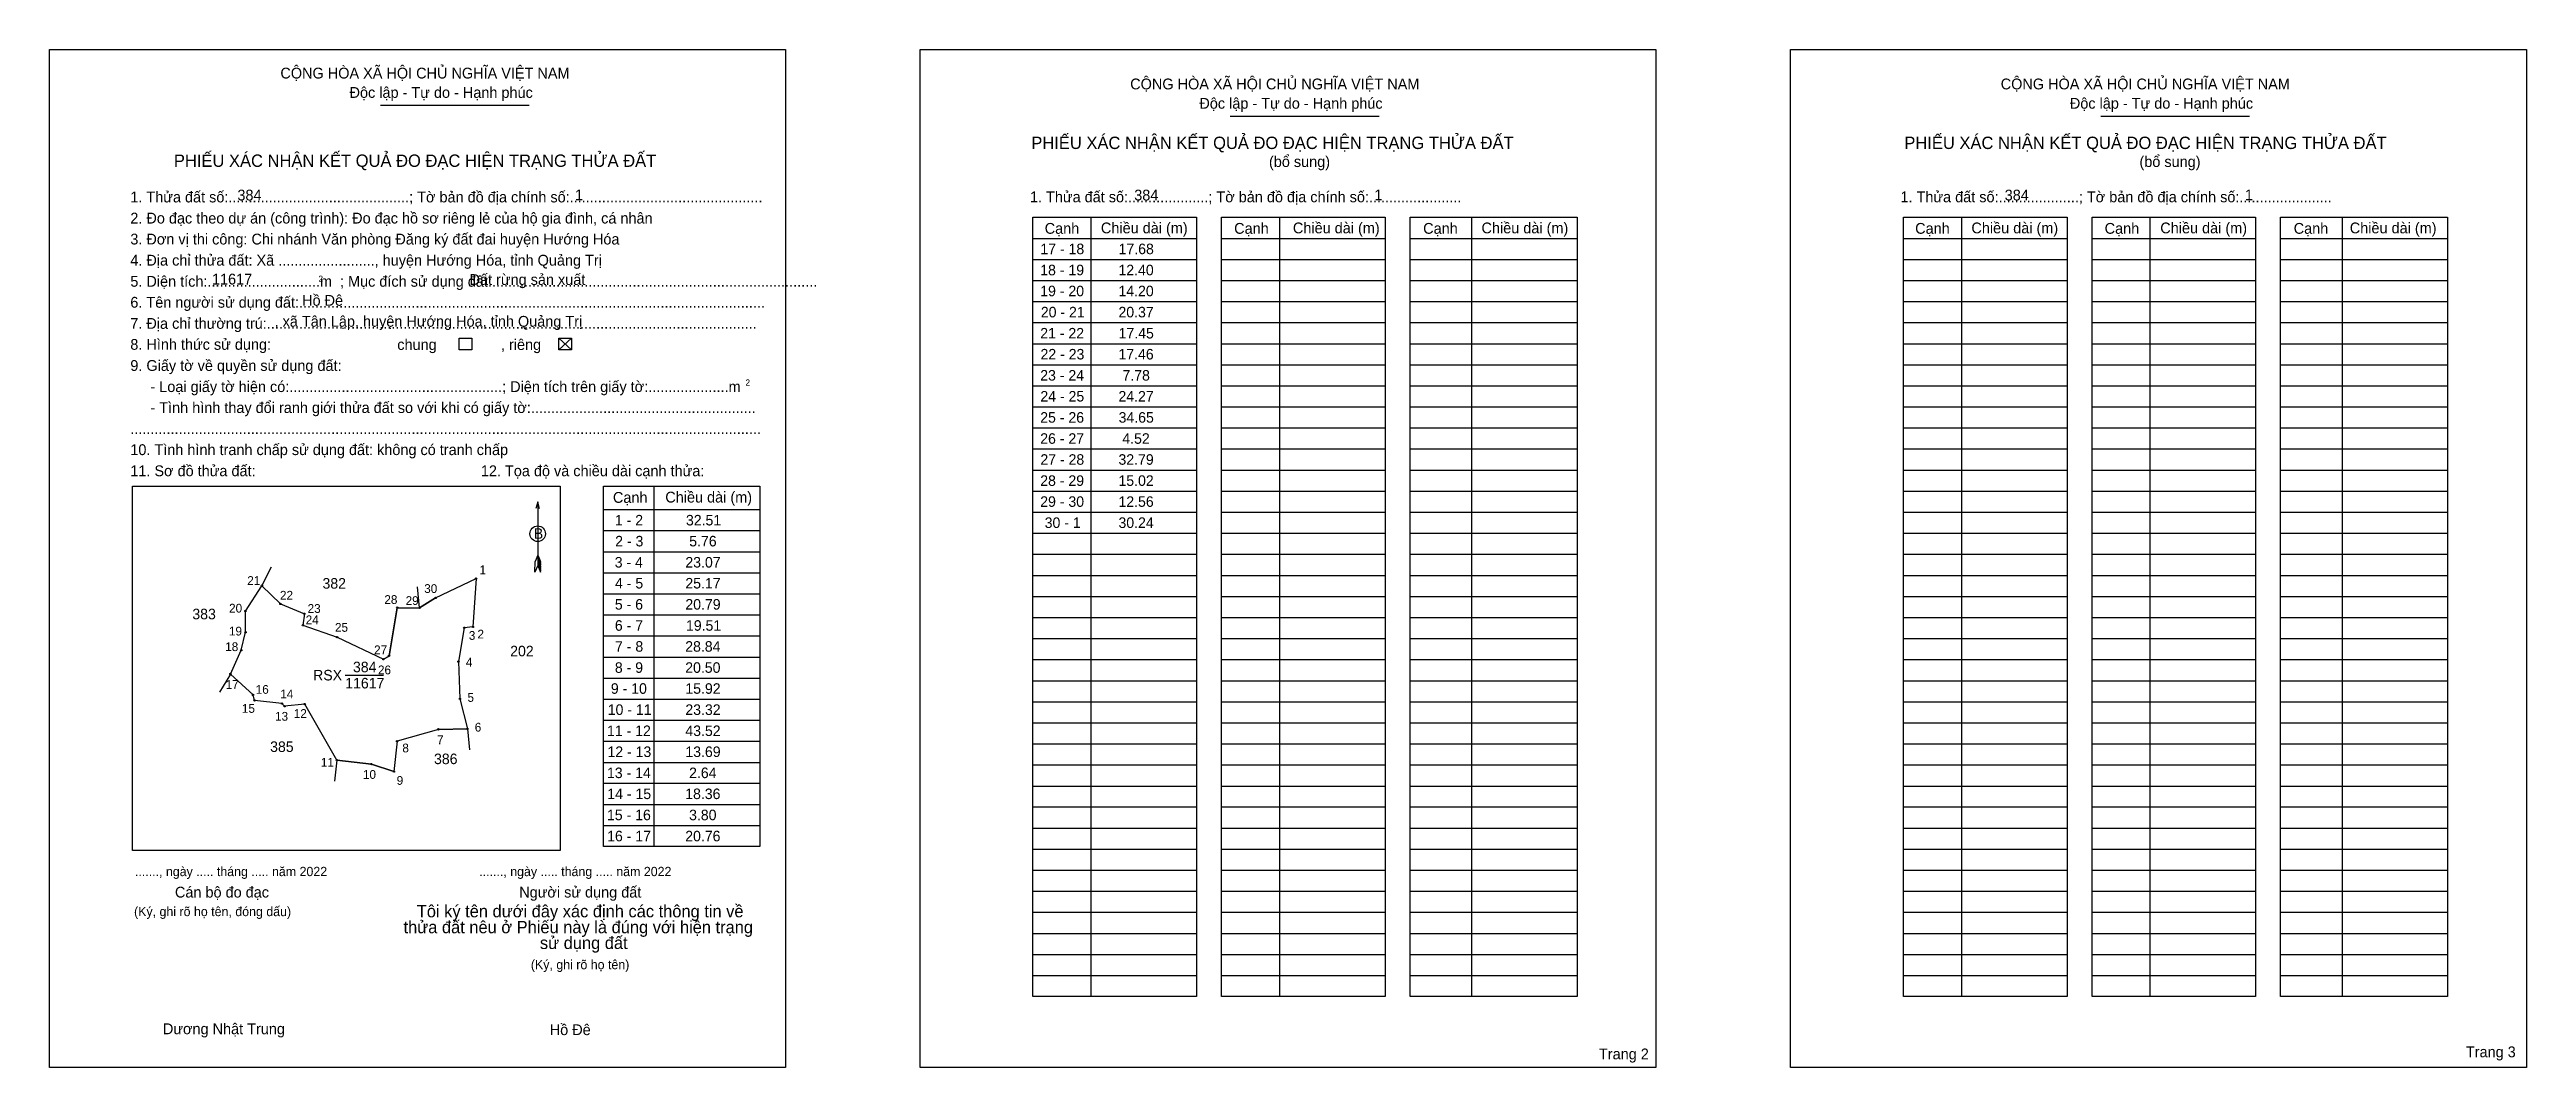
# Model space of a CAD drawing. Extents: x 544560 to 546225, y 1837928 to 1838613.
import ezdxf

# ---------------------------------------------------------------- set-up
doc = ezdxf.new("R2010")
doc.units = 0
for name, color, linetype in [('Level 1', 7, 'Continuous'), ('Level 10', 7, 'Continuous'), ('Level 11', 7, 'Continuous'), ('Level 13', 7, 'Continuous'), ('Level 2', 7, 'Continuous'), ('Level 25', 7, 'Continuous'), ('Level 27', 7, 'Continuous'), ('Level 36', 7, 'Continuous'), ('Level 48', 7, 'Continuous'), ('Level 50', 7, 'Continuous'), ('Level 52', 7, 'Continuous'), ('Level 55', 7, 'Continuous'), ('Level 6', 7, 'Continuous'), ('Level 9', 7, 'Continuous')]:
    doc.layers.add(name, color=color, linetype=linetype)

msp = doc.modelspace()

# ---------------------------------------------------------------- linework, layer by layer
at = {"layer": 'Level 1'}
for p, q in [((544560, 1838612.7), (544560, 1838612.7)), ((545145.3, 1838612.7), (545145.3, 1838612.7)), ((544782.5, 1838575.2), (544882.5, 1838575.2)), ((545353.9, 1838567.9), (545453.9, 1838567.9)), ((545939.2, 1838567.9), (546039.2, 1838567.9)), ((545260.2, 1838499.9), (545260.2, 1837975.9)), ((545387, 1838499.9), (545387, 1837975.9)), ((545516.1, 1838499.9), (545516.1, 1837975.9)), ((545845.5, 1838499.9), (545845.5, 1837975.9)), ((545972.2, 1838499.9), (545972.2, 1837975.9)), ((546101.4, 1838499.9), (546101.4, 1837975.9)), ((545221.2, 1838485.7), (545331.2, 1838485.7)), ((545221.2, 1838471.6), (545331.2, 1838471.6)), ((545348, 1838485.7), (545458, 1838485.7)), ((545348, 1838471.6), (545458, 1838471.6)), ((545474.8, 1838485.7), (545587.1, 1838485.7)), ((545474.8, 1838471.6), (545587.1, 1838471.6)), ((545806.5, 1838485.7), (545916.5, 1838485.7)), ((545806.5, 1838471.6), (545916.5, 1838471.6)), ((545933.3, 1838485.7), (546043.3, 1838485.7)), ((545933.3, 1838471.6), (546043.3, 1838471.6)), ((546060.1, 1838485.7), (546172.4, 1838485.7)), ((546060.1, 1838471.6), (546172.4, 1838471.6)), ((545221.2, 1838457.4), (545331.2, 1838457.4)), ((545348, 1838457.4), (545458, 1838457.4)), ((545474.8, 1838457.4), (545587.1, 1838457.4)), ((545806.5, 1838457.4), (545916.5, 1838457.4)), ((545933.3, 1838457.4), (546043.3, 1838457.4)), ((546060.1, 1838457.4), (546172.4, 1838457.4)), ((545221.2, 1838443.2), (545331.2, 1838443.2)), ((545348, 1838443.2), (545458, 1838443.2)), ((545474.8, 1838443.2), (545587.1, 1838443.2)), ((545806.5, 1838443.2), (545916.5, 1838443.2)), ((545933.3, 1838443.2), (546043.3, 1838443.2)), ((546060.1, 1838443.2), (546172.4, 1838443.2)), ((545221.2, 1838429.1), (545331.2, 1838429.1)), ((545348, 1838429.1), (545458, 1838429.1)), ((545474.8, 1838429.1), (545587.1, 1838429.1)), ((545806.5, 1838429.1), (545916.5, 1838429.1)), ((545933.3, 1838429.1), (546043.3, 1838429.1)), ((546060.1, 1838429.1), (546172.4, 1838429.1)), ((544902.4, 1838418.6), (544910.9, 1838410.7)), ((544902.4, 1838410.7), (544910.9, 1838418.6)), ((545221.2, 1838414.9), (545331.2, 1838414.9)), ((545348, 1838414.9), (545458, 1838414.9)), ((545474.8, 1838414.9), (545587.1, 1838414.9)), ((545806.5, 1838414.9), (545916.5, 1838414.9)), ((545933.3, 1838414.9), (546043.3, 1838414.9)), ((546060.1, 1838414.9), (546172.4, 1838414.9)), ((545221.2, 1838400.7), (545331.2, 1838400.7)), ((545221.2, 1838386.6), (545331.2, 1838386.6)), ((545348, 1838400.7), (545458, 1838400.7)), ((545348, 1838386.6), (545458, 1838386.6)), ((545474.8, 1838400.7), (545587.1, 1838400.7)), ((545474.8, 1838386.6), (545587.1, 1838386.6)), ((545806.5, 1838400.7), (545916.5, 1838400.7)), ((545806.5, 1838386.6), (545916.5, 1838386.6)), ((545933.3, 1838400.7), (546043.3, 1838400.7)), ((545933.3, 1838386.6), (546043.3, 1838386.6)), ((546060.1, 1838400.7), (546172.4, 1838400.7)), ((546060.1, 1838386.6), (546172.4, 1838386.6)), ((545221.2, 1838372.4), (545331.2, 1838372.4)), ((545348, 1838372.4), (545458, 1838372.4)), ((545474.8, 1838372.4), (545587.1, 1838372.4)), ((545806.5, 1838372.4), (545916.5, 1838372.4)), ((545933.3, 1838372.4), (546043.3, 1838372.4)), ((546060.1, 1838372.4), (546172.4, 1838372.4)), ((545221.2, 1838358.3), (545331.2, 1838358.3)), ((545348, 1838358.3), (545458, 1838358.3)), ((545474.8, 1838358.3), (545587.1, 1838358.3)), ((545806.5, 1838358.3), (545916.5, 1838358.3)), ((545933.3, 1838358.3), (546043.3, 1838358.3)), ((546060.1, 1838358.3), (546172.4, 1838358.3)), ((545221.2, 1838344.1), (545331.2, 1838344.1)), ((545348, 1838344.1), (545458, 1838344.1)), ((545474.8, 1838344.1), (545587.1, 1838344.1)), ((545806.5, 1838344.1), (545916.5, 1838344.1)), ((545933.3, 1838344.1), (546043.3, 1838344.1)), ((546060.1, 1838344.1), (546172.4, 1838344.1)), ((545221.2, 1838329.9), (545331.2, 1838329.9)), ((545348, 1838329.9), (545458, 1838329.9)), ((545474.8, 1838329.9), (545587.1, 1838329.9)), ((545806.5, 1838329.9), (545916.5, 1838329.9)), ((545933.3, 1838329.9), (546043.3, 1838329.9)), ((546060.1, 1838329.9), (546172.4, 1838329.9)), ((544615.7, 1838319.1), (544615.7, 1838319.1)), ((544888.2, 1838308.5), (544888.2, 1838265.7)), ((544932.5, 1838303.4), (545037.5, 1838303.4)), ((544966.4, 1838319.2), (544966.4, 1838076.8)), ((545221.2, 1838315.8), (545331.2, 1838315.8)), ((545348, 1838315.8), (545458, 1838315.8)), ((545474.8, 1838315.8), (545587.1, 1838315.8)), ((545806.5, 1838315.8), (545916.5, 1838315.8)), ((545933.3, 1838315.8), (546043.3, 1838315.8)), ((546060.1, 1838315.8), (546172.4, 1838315.8)), ((544932.5, 1838289.2), (545037.5, 1838289.2)), ((545221.2, 1838301.6), (545331.2, 1838301.6)), ((545221.2, 1838287.5), (545331.2, 1838287.5)), ((545348, 1838301.6), (545458, 1838301.6)), ((545348, 1838287.5), (545458, 1838287.5)), ((545474.8, 1838301.6), (545587.1, 1838301.6)), ((545474.8, 1838287.5), (545587.1, 1838287.5)), ((545806.5, 1838301.6), (545916.5, 1838301.6)), ((545806.5, 1838287.5), (545916.5, 1838287.5)), ((545933.3, 1838301.6), (546043.3, 1838301.6)), ((545933.3, 1838287.5), (546043.3, 1838287.5)), ((546060.1, 1838301.6), (546172.4, 1838301.6)), ((546060.1, 1838287.5), (546172.4, 1838287.5)), ((544888.2, 1838272.8), (544886.4, 1838268.4)), ((544888.2, 1838272.8), (544890, 1838268.4)), ((544888.2, 1838272.1), (544890, 1838267.8)), ((544888.2, 1838271.5), (544890, 1838267.1)), ((544888.2, 1838270.9), (544890, 1838266.5)), ((544888.2, 1838270.3), (544890, 1838265.9)), ((544932.5, 1838275), (545037.5, 1838275)), ((545221.2, 1838273.3), (545331.2, 1838273.3)), ((545348, 1838273.3), (545458, 1838273.3)), ((545474.8, 1838273.3), (545587.1, 1838273.3)), ((545806.5, 1838273.3), (545916.5, 1838273.3)), ((545933.3, 1838273.3), (546043.3, 1838273.3)), ((546060.1, 1838273.3), (546172.4, 1838273.3)), ((544886.3, 1838261.3), (544886.4, 1838268.4)), ((544888.2, 1838265.7), (544886.3, 1838261.3)), ((544888.2, 1838269.7), (544890, 1838265.2)), ((544888.2, 1838269.1), (544890, 1838264.6)), ((544888.2, 1838268.4), (544890.1, 1838264)), ((544888.2, 1838267.8), (544890.1, 1838263.3)), ((544888.2, 1838267.2), (544890.1, 1838262.7)), ((544888.2, 1838266.6), (544890.1, 1838262.1)), ((544888.2, 1838265.7), (544890.1, 1838261.3)), ((544890.1, 1838261.3), (544890, 1838268.4)), ((544932.5, 1838260.9), (545037.5, 1838260.9)), ((545221.2, 1838259.1), (545331.2, 1838259.1)), ((545348, 1838259.1), (545458, 1838259.1)), ((545474.8, 1838259.1), (545587.1, 1838259.1)), ((545806.5, 1838259.1), (545916.5, 1838259.1)), ((545933.3, 1838259.1), (546043.3, 1838259.1)), ((546060.1, 1838259.1), (546172.4, 1838259.1)), ((544932.5, 1838246.7), (545037.5, 1838246.7)), ((545221.2, 1838245), (545331.2, 1838245)), ((545348, 1838245), (545458, 1838245)), ((545474.8, 1838245), (545587.1, 1838245)), ((545806.5, 1838245), (545916.5, 1838245)), ((545933.3, 1838245), (546043.3, 1838245)), ((546060.1, 1838245), (546172.4, 1838245)), ((544932.5, 1838232.6), (545037.5, 1838232.6)), ((545221.2, 1838230.8), (545331.2, 1838230.8)), ((545348, 1838230.8), (545458, 1838230.8)), ((545474.8, 1838230.8), (545587.1, 1838230.8)), ((545806.5, 1838230.8), (545916.5, 1838230.8)), ((545933.3, 1838230.8), (546043.3, 1838230.8)), ((546060.1, 1838230.8), (546172.4, 1838230.8)), ((544932.5, 1838218.4), (545037.5, 1838218.4)), ((544932.5, 1838204.2), (545037.5, 1838204.2)), ((545221.2, 1838216.7), (545331.2, 1838216.7)), ((545348, 1838216.7), (545458, 1838216.7)), ((545474.8, 1838216.7), (545587.1, 1838216.7)), ((545806.5, 1838216.7), (545916.5, 1838216.7)), ((545933.3, 1838216.7), (546043.3, 1838216.7)), ((546060.1, 1838216.7), (546172.4, 1838216.7)), ((544932.5, 1838190.1), (545037.5, 1838190.1)), ((545221.2, 1838202.5), (545331.2, 1838202.5)), ((545221.2, 1838188.3), (545331.2, 1838188.3)), ((545348, 1838202.5), (545458, 1838202.5)), ((545348, 1838188.3), (545458, 1838188.3)), ((545474.8, 1838202.5), (545587.1, 1838202.5)), ((545474.8, 1838188.3), (545587.1, 1838188.3)), ((545806.5, 1838202.5), (545916.5, 1838202.5)), ((545806.5, 1838188.3), (545916.5, 1838188.3)), ((545933.3, 1838202.5), (546043.3, 1838202.5)), ((545933.3, 1838188.3), (546043.3, 1838188.3)), ((546060.1, 1838202.5), (546172.4, 1838202.5)), ((546060.1, 1838188.3), (546172.4, 1838188.3)), ((544932.5, 1838175.9), (545037.5, 1838175.9)), ((545221.2, 1838174.2), (545331.2, 1838174.2)), ((545348, 1838174.2), (545458, 1838174.2)), ((545474.8, 1838174.2), (545587.1, 1838174.2)), ((545806.5, 1838174.2), (545916.5, 1838174.2)), ((545933.3, 1838174.2), (546043.3, 1838174.2)), ((546060.1, 1838174.2), (546172.4, 1838174.2)), ((544932.5, 1838161.8), (545037.5, 1838161.8)), ((545221.2, 1838160), (545331.2, 1838160)), ((545348, 1838160), (545458, 1838160)), ((545474.8, 1838160), (545587.1, 1838160)), ((545806.5, 1838160), (545916.5, 1838160)), ((545933.3, 1838160), (546043.3, 1838160)), ((546060.1, 1838160), (546172.4, 1838160)), ((544932.5, 1838147.6), (545037.5, 1838147.6)), ((545221.2, 1838145.9), (545331.2, 1838145.9)), ((545348, 1838145.9), (545458, 1838145.9)), ((545474.8, 1838145.9), (545587.1, 1838145.9)), ((545806.5, 1838145.9), (545916.5, 1838145.9)), ((545933.3, 1838145.9), (546043.3, 1838145.9)), ((546060.1, 1838145.9), (546172.4, 1838145.9)), ((544932.5, 1838133.4), (545037.5, 1838133.4)), ((545221.2, 1838131.7), (545331.2, 1838131.7)), ((545348, 1838131.7), (545458, 1838131.7)), ((545474.8, 1838131.7), (545587.1, 1838131.7)), ((545806.5, 1838131.7), (545916.5, 1838131.7)), ((545933.3, 1838131.7), (546043.3, 1838131.7)), ((546060.1, 1838131.7), (546172.4, 1838131.7)), ((544932.5, 1838119.3), (545037.5, 1838119.3)), ((544932.5, 1838105.1), (545037.5, 1838105.1)), ((545221.2, 1838117.5), (545331.2, 1838117.5)), ((545221.2, 1838103.4), (545331.2, 1838103.4)), ((545348, 1838117.5), (545458, 1838117.5)), ((545348, 1838103.4), (545458, 1838103.4)), ((545474.8, 1838117.5), (545587.1, 1838117.5)), ((545474.8, 1838103.4), (545587.1, 1838103.4)), ((545806.5, 1838117.5), (545916.5, 1838117.5)), ((545806.5, 1838103.4), (545916.5, 1838103.4)), ((545933.3, 1838117.5), (546043.3, 1838117.5)), ((545933.3, 1838103.4), (546043.3, 1838103.4)), ((546060.1, 1838117.5), (546172.4, 1838117.5)), ((546060.1, 1838103.4), (546172.4, 1838103.4)), ((544932.5, 1838091), (545037.5, 1838091)), ((545221.2, 1838089.2), (545331.2, 1838089.2)), ((545348, 1838089.2), (545458, 1838089.2)), ((545474.8, 1838089.2), (545587.1, 1838089.2)), ((545806.5, 1838089.2), (545916.5, 1838089.2)), ((545933.3, 1838089.2), (546043.3, 1838089.2)), ((546060.1, 1838089.2), (546172.4, 1838089.2)), ((544903.3, 1838074.1), (544903.3, 1838074.1)), ((545221.2, 1838075), (545331.2, 1838075)), ((545348, 1838075), (545458, 1838075)), ((545474.8, 1838075), (545587.1, 1838075)), ((545806.5, 1838075), (545916.5, 1838075)), ((545933.3, 1838075), (546043.3, 1838075)), ((546060.1, 1838075), (546172.4, 1838075)), ((545221.2, 1838060.9), (545331.2, 1838060.9)), ((545348, 1838060.9), (545458, 1838060.9)), ((545474.8, 1838060.9), (545587.1, 1838060.9)), ((545806.5, 1838060.9), (545916.5, 1838060.9)), ((545933.3, 1838060.9), (546043.3, 1838060.9)), ((546060.1, 1838060.9), (546172.4, 1838060.9)), ((545221.2, 1838046.7), (545331.2, 1838046.7)), ((545348, 1838046.7), (545458, 1838046.7)), ((545474.8, 1838046.7), (545587.1, 1838046.7)), ((545806.5, 1838046.7), (545916.5, 1838046.7)), ((545933.3, 1838046.7), (546043.3, 1838046.7)), ((546060.1, 1838046.7), (546172.4, 1838046.7)), ((545221.2, 1838032.6), (545331.2, 1838032.6)), ((545348, 1838032.6), (545458, 1838032.6)), ((545474.8, 1838032.6), (545587.1, 1838032.6)), ((545806.5, 1838032.6), (545916.5, 1838032.6)), ((545933.3, 1838032.6), (546043.3, 1838032.6)), ((546060.1, 1838032.6), (546172.4, 1838032.6)), ((545221.2, 1838018.4), (545331.2, 1838018.4)), ((545221.2, 1838004.2), (545331.2, 1838004.2)), ((545348, 1838018.4), (545458, 1838018.4)), ((545348, 1838004.2), (545458, 1838004.2)), ((545474.8, 1838018.4), (545587.1, 1838018.4)), ((545474.8, 1838004.2), (545587.1, 1838004.2)), ((545806.5, 1838018.4), (545916.5, 1838018.4)), ((545806.5, 1838004.2), (545916.5, 1838004.2)), ((545933.3, 1838018.4), (546043.3, 1838018.4)), ((545933.3, 1838004.2), (546043.3, 1838004.2)), ((546060.1, 1838018.4), (546172.4, 1838018.4)), ((546060.1, 1838004.2), (546172.4, 1838004.2)), ((545221.2, 1837990.1), (545331.2, 1837990.1)), ((545348, 1837990.1), (545458, 1837990.1)), ((545474.8, 1837990.1), (545587.1, 1837990.1)), ((545806.5, 1837990.1), (545916.5, 1837990.1)), ((545933.3, 1837990.1), (546043.3, 1837990.1)), ((546060.1, 1837990.1), (546172.4, 1837990.1)), ((545054.8, 1837928.2), (545054.8, 1837928.2)), ((545640.1, 1837928.2), (545640.1, 1837928.2))]:
    msp.add_line(p, q, dxfattribs=at)
for points in [[(545221.2, 1838499.9), (545331.2, 1838499.9), (545331.2, 1837975.9), (545221.2, 1837975.9)], [(545348, 1838499.9), (545458, 1838499.9), (545458, 1837975.9), (545348, 1837975.9)], [(545474.8, 1838499.9), (545587.1, 1838499.9), (545587.1, 1837975.9), (545474.8, 1837975.9)], [(545806.5, 1838499.9), (545916.5, 1838499.9), (545916.5, 1837975.9), (545806.5, 1837975.9)], [(545933.3, 1838499.9), (546043.3, 1838499.9), (546043.3, 1837975.9), (545933.3, 1837975.9)], [(546060.1, 1838499.9), (546172.4, 1838499.9), (546172.4, 1837975.9), (546060.1, 1837975.9)], [(544615.7, 1838319.1), (544903.3, 1838319.1), (544903.3, 1838074.1), (544615.7, 1838074.1)], [(544932.5, 1838319.2), (545037.5, 1838319.2), (545037.5, 1838076.8), (544932.5, 1838076.8)]]:
    msp.add_lwpolyline(points, close=True, dxfattribs=at)
msp.add_lwpolyline([(544889.4, 1838304), (544888.2, 1838308.5), (544887, 1838304)], dxfattribs=at)
msp.add_circle((544888.2, 1838287.1), 5.23, dxfattribs=at)
at = {"layer": 'Level 10'}
msp.add_lwpolyline([(544691.7, 1838235.1), (544702.8, 1838252.2), (544715.2, 1838239.9), (544731.4, 1838233.3), (544730.3, 1838225.6), (544753.3, 1838217.6), (544784.5, 1838202.7), (544788.3, 1838205.1), (544793.8, 1838237.4), (544808.8, 1838237.3), (544819.5, 1838244), (544846.8, 1838257), (544844.6, 1838224.5), (544838.8, 1838223.9), (544834.9, 1838201.2), (544835.9, 1838176.1), (544840.9, 1838155.9), (544821.4, 1838155.6), (544793.7, 1838147.6), (544791.5, 1838127.2), (544776.4, 1838132.2), (544753.2, 1838134.8), (544731.6, 1838172.6), (544718, 1838171.1), (544716.2, 1838172.9), (544697.9, 1838175), (544696.8, 1838178.7), (544681.6, 1838192.8), (544688.9, 1838208.8), (544691.8, 1838220.9)], close=True, dxfattribs=at)
at = {"layer": 'Level 11'}
for centre in [(544846.8, 1838257), (544702.8, 1838252.2), (544715.2, 1838239.9), (544793.8, 1838237.4), (544808.8, 1838237.3), (544819.5, 1838244), (544691.7, 1838235.1), (544691.7, 1838235.1), (544691.8, 1838220.9), (544730.3, 1838225.6), (544731.4, 1838233.3), (544838.8, 1838223.9), (544844.6, 1838224.5), (544688.9, 1838208.8), (544753.3, 1838217.6), (544788.3, 1838205.1), (544681.6, 1838192.8), (544784.5, 1838202.7), (544834.9, 1838201.2), (544696.8, 1838178.7), (544697.9, 1838175), (544716.2, 1838172.9), (544718, 1838171.1), (544731.6, 1838172.6), (544835.9, 1838176.1), (544821.4, 1838155.6), (544840.9, 1838155.9), (544793.7, 1838147.6), (544753.2, 1838134.8), (544776.4, 1838132.2), (544791.5, 1838127.2)]:
    msp.add_circle(centre, 0.472, dxfattribs=at)
at = {"layer": 'Level 2'}
for points in [[(544560, 1838612.7), (545054.8, 1838612.7), (545054.8, 1837928.2), (544560, 1837928.2)], [(545145.3, 1838612.7), (545640.1, 1838612.7), (545640.1, 1837928.2), (545145.3, 1837928.2)], [(545730.6, 1838612.7), (546225.4, 1838612.7), (546225.4, 1837928.2), (545730.6, 1837928.2)]]:
    msp.add_lwpolyline(points, close=True, dxfattribs=at)
at = {"layer": 'Level 25'}
for p, q in [((544793.8, 1838237.4), (544788.3, 1838205.1)), ((544819.5, 1838244), (544808.8, 1838237.3)), ((544696.8, 1838178.7), (544681.6, 1838192.8)), ((544697.9, 1838175), (544696.8, 1838178.7)), ((544716.2, 1838172.9), (544697.9, 1838175)), ((544821.4, 1838155.6), (544840.9, 1838155.9)), ((544753.2, 1838134.8), (544776.4, 1838132.2)), ((544776.4, 1838132.2), (544791.5, 1838127.2))]:
    msp.add_line(p, q, dxfattribs=at)
at = {"layer": 'Level 27'}
for p, q in [((544702.8, 1838252.2), (544709.2, 1838264.8)), ((544808.8, 1838237.3), (544807.5, 1838251.4)), ((544681.6, 1838192.8), (544674.3, 1838180.6)), ((544840.9, 1838155.9), (544842.3, 1838141.8)), ((544753.2, 1838134.8), (544751.5, 1838120.8))]:
    msp.add_line(p, q, dxfattribs=at)
at = {"layer": 'Level 50'}
for points in [[(544835.5, 1838418.6), (544844, 1838418.6), (544844, 1838410.7), (544835.5, 1838410.7)], [(544902.4, 1838418.6), (544910.9, 1838418.6), (544910.9, 1838410.7), (544902.4, 1838410.7)]]:
    msp.add_lwpolyline(points, close=True, dxfattribs=at)
at = {"layer": 'Level 9'}
msp.add_line((544758.8, 1838192.1), (544784.5, 1838192.1), dxfattribs=at)

# ---------------------------------------------------------------- texts
at = {"layer": 'Level 1'}
for s, height, p in [('CỘNG HÒA XÃ HỘI CHỦ NGHĨA VIỆT NAM', 7.269, (544715.2, 1838593.2)), ('Độc lập - Tự do - Hạnh phúc', 7.269, (544761.7, 1838580.2)), ('CỘNG HÒA XÃ HỘI CHỦ NGHĨA VIỆT NAM', 7.269, (545286.6, 1838585.9)), ('CỘNG HÒA XÃ HỘI CHỦ NGHĨA VIỆT NAM', 7.269, (545871.9, 1838585.9)), ('Độc lập - Tự do - Hạnh phúc', 7.269, (545333.1, 1838572.9)), ('Độc lập - Tự do - Hạnh phúc', 7.269, (545918.4, 1838572.9)), ('PHIẾU XÁC NHẬN KẾT QUẢ ĐO ĐẠC HIỆN TRẠNG THỬA ĐẤT', 8.308, (545220.1, 1838545.8)), ('PHIẾU XÁC NHẬN KẾT QUẢ ĐO ĐẠC HIỆN TRẠNG THỬA ĐẤT', 8.308, (545807.1, 1838545.8)), ('PHIẾU XÁC NHẬN KẾT QUẢ ĐO ĐẠC HIỆN TRẠNG THỬA ĐẤT', 8.308, (544643.6, 1838533.8)), ('(bổ sung)', 7.27, (545379.9, 1838533.7)), ('(bổ sung)', 7.27, (545965.2, 1838533.7)), ('2. Đo đạc theo dự án (công trình): Đo đạc hồ sơ riêng lẻ của hộ gia đình, cá nhân', 7.269, (544614.3, 1838495.7)), ('1. Thửa đất số:.............................................; Tờ bản đồ địa chính số:................................................', 7.2688, (544614.3, 1838509.9)), ('1. Thửa đất số:....................; Tờ bản đồ địa chính số:.......................', 7.269, (545219.2, 1838510)), ('1. Thửa đất số:....................; Tờ bản đồ địa chính số:.......................', 7.269, (545804.5, 1838510)), ('3. Đơn vị thi công: Chi nhánh Văn phòng Đăng ký đất đai huyện Hướng Hóa', 7.269, (544614.3, 1838481.6)), ('Cạnh', 7.27, (545229.1, 1838488.8)), ('Chiều dài (m)', 7.269, (545266.9, 1838489.1)), ('Cạnh', 7.27, (545356.5, 1838488.8)), ('Chiều dài (m)', 7.269, (545396, 1838489.1)), ('Cạnh', 7.27, (545483.6, 1838488.8)), ('Chiều dài (m)', 7.269, (545522.8, 1838489.1)), ('Cạnh', 7.27, (545814.4, 1838488.8)), ('Chiều dài (m)', 7.269, (545852.2, 1838489.1)), ('Cạnh', 7.27, (545941.8, 1838488.8)), ('Chiều dài (m)', 7.269, (545979.2, 1838489.1)), ('Cạnh', 7.27, (546068.9, 1838488.8)), ('Chiều dài (m)', 7.269, (546106.6, 1838489.1)), ('4. Địa chỉ thửa đất: Xã ........................, huyện Hướng Hóa, tỉnh Quảng Trị', 7.269, (544614.3, 1838467.4)), ('5. Diện tích:............................m  ; Mục đích sử dụng đất:.................................................................................', 7.2688, (544614.3, 1838453.2)), ('2', 4.15, (544740.8, 1838456.5)), ('6. Tên người sử dụng đất:....................................................................................................................', 7.2688, (544614.3, 1838439.1)), ('7. Địa chỉ thường trú:..........................................................................................................................', 7.2688, (544614.3, 1838424.9)), ('9. Giấy tờ về quyền sử dụng đất:', 7.269, (544614.3, 1838396.6)), ('chung                , riêng', 7.269, (544793.8, 1838410.7)), ('     - Loại giấy tờ hiện có:.....................................................; Diện tích trên giấy tờ:....................m', 7.2688, (544614.3, 1838382.4)), ('2', 4.15, (545027.9, 1838386.7)), ('     - Tình hình thay đổi ranh giới thửa đất so với khi có giấy tờ:........................................................', 7.2688, (544614.3, 1838368.3)), ('.............................................................................................................................................................', 7.2688, (544614.3, 1838354.1)), ('10. Tình hình tranh chấp sử dụng đất: không có tranh chấp', 7.269, (544614.3, 1838340)), ('11. Sơ đồ thửa đất:', 7.269, (544614.3, 1838325.8)), ('12. Tọa độ và chiều dài cạnh thửa:', 7.269, (544850, 1838325.8)), ('Cạnh', 7.27, (544938.8, 1838307.9)), ('Chiều dài (m)', 7.269, (544974, 1838308.1)), ('B', 7.08, (544885.6, 1838283.7)), ('......., ngày ..... tháng ..... năm 2022', 6.231, (544617.4, 1838056.9)), ('......., ngày ..... tháng ..... năm 2022', 6.231, (544848.9, 1838056.9)), ('(Ký, ghi rõ họ tên, đóng dấu)', 6.231, (544616.8, 1838030)), ('Cán bộ đo đạc', 7.269, (544644.3, 1838042.5)), ('Tôi ký tên dưới đây xác định các thông tin về', 8.26, (544806.9, 1838029.2)), ('Người sử dụng đất', 7.269, (544875.8, 1838042.5)), ('thửa đất nêu ở Phiếu này là đúng với hiện trạng', 8.26, (544798, 1838018.5)), ('sử dụng đất', 8.26, (544889.7, 1838007.9)), ('(Ký, ghi rõ họ tên)', 6.231, (544883.6, 1837994.3)), ('Dương Nhật Trung', 7.269, (544636.2, 1837950.6)), ('Trang 2', 7.27, (545601.8, 1837933.7)), ('Trang 3', 7.27, (546184.7, 1837935.1))]:
    msp.add_text(s, height=height, dxfattribs=at).set_placement(p)
at = {"layer": 'Level 13'}
for s, p in [('RSX', (544737.2, 1838188.5)), ('11617', (544758.8, 1838183.1)), ('384', (544764, 1838194))]:
    msp.add_text(s, height=7.08, dxfattribs=at).set_placement(p)
at = {"layer": 'Level 36'}
for s, p in [('382', (544743.5, 1838250.2)), ('383', (544656, 1838229.6)), ('202', (544869.7, 1838204.7)), ('385', (544708.3, 1838140.4)), ('386', (544818.5, 1838132.2))]:
    msp.add_text(s, height=7.08, dxfattribs=at).set_placement(p)
at = {"layer": 'Level 48'}
msp.add_text('8. Hình thức sử dụng:', height=7.269, dxfattribs=at).set_placement((544614.3, 1838410.8))
at = {"layer": 'Level 52'}
for s, p in [('17 - 18', (545226.2, 1838475.1)), ('17.68', (545278.8, 1838475.1)), ('18 - 19', (545226.1, 1838460.9)), ('19 - 20', (545226.1, 1838446.8)), ('12.40', (545278.7, 1838460.9)), ('14.20', (545278.7, 1838446.8)), ('20 - 21', (545226.5, 1838432.6)), ('20.37', (545278.7, 1838432.6)), ('21 - 22', (545226.1, 1838418.4)), ('17.45', (545278.8, 1838418.4)), ('22 - 23', (545226.3, 1838404.3)), ('17.46', (545278.7, 1838404.3)), ('23 - 24', (545226.1, 1838390.1)), ('7.78', (545281.4, 1838390.1)), ('24 - 25', (545226.2, 1838376)), ('24.27', (545278.7, 1838376)), ('25 - 26', (545226.1, 1838361.8)), ('26 - 27', (545226.1, 1838347.6)), ('34.65', (545278.8, 1838361.8)), ('4.52', (545281.3, 1838347.6)), ('27 - 28', (545226.2, 1838333.5)), ('32.79', (545278.7, 1838333.5)), ('28 - 29', (545226.1, 1838319.3)), ('15.02', (545278.7, 1838319.3)), ('29 - 30', (545226.1, 1838305.2)), ('12.56', (545278.7, 1838305.2)), ('1 - 2', (544940.1, 1838292.7)), ('32.51', (544987.9, 1838292.7)), ('30 - 1', (545229.1, 1838291)), ('30.24', (545278.7, 1838291)), ('3 - 4', (544940, 1838264.4)), ('2 - 3', (544940.3, 1838278.6)), ('23.07', (544987.5, 1838264.4)), ('5.76', (544990.1, 1838278.6)), ('4 - 5', (544940.2, 1838250.3)), ('25.17', (544987.5, 1838250.3)), ('5 - 6', (544940.1, 1838236.1)), ('20.79', (544987.5, 1838236.1)), ('6 - 7', (544940.1, 1838221.9)), ('19.51', (544987.9, 1838221.9)), ('7 - 8', (544940.2, 1838207.8)), ('28.84', (544987.4, 1838207.8)), ('9 - 10', (544937.4, 1838179.5)), ('8 - 9', (544940.1, 1838193.6)), ('20.50', (544987.4, 1838193.6)), ('15.92', (544987.5, 1838179.5)), ('10 - 11', (544935.3, 1838165.3)), ('23.32', (544987.5, 1838165.3)), ('11 - 12', (544934.8, 1838151.1)), ('43.52', (544987.5, 1838151.1)), ('12 - 13', (544935.1, 1838137)), ('13.69', (544987.5, 1838137)), ('13 - 14', (544934.8, 1838122.8)), ('2.64', (544990, 1838122.8)), ('14 - 15', (544935, 1838108.7)), ('18.36', (544987.4, 1838108.7)), ('15 - 16', (544934.8, 1838094.5)), ('16 - 17', (544934.9, 1838080.3)), ('20.76', (544987.4, 1838080.3)), ('3.80', (544990, 1838094.5))]:
    msp.add_text(s, height=7.08, dxfattribs=at).set_placement(p)
at = {"layer": 'Level 55'}
for s, p in [('1', (544846.7, 1838257)), ('21', (544702.7, 1838252.2)), ('22', (544715, 1838239.9)), ('28', (544793.6, 1838237.4)), ('29', (544808.7, 1838237.3)), ('30', (544819.3, 1838244)), ('20', (544691.5, 1838235.1)), ('19', (544691.6, 1838220.9)), ('24', (544730.2, 1838225.6)), ('23', (544731.2, 1838233.3)), ('3', (544838.8, 1838223.9)), ('2', (544844.5, 1838224.5)), ('18', (544688.8, 1838208.8)), ('25', (544753.1, 1838217.6)), ('27', (544788.2, 1838205.1)), ('17', (544681.4, 1838192.8)), ('26', (544784.4, 1838202.7)), ('4', (544834.8, 1838201.2)), ('16', (544696.7, 1838178.7)), ('15', (544697.8, 1838175)), ('14', (544716, 1838172.9)), ('13', (544717.9, 1838171.1)), ('12', (544731.4, 1838172.6)), ('5', (544835.8, 1838176.1)), ('7', (544821.4, 1838155.6)), ('6', (544840.9, 1838155.9)), ('8', (544793.6, 1838147.6)), ('11', (544753.1, 1838134.8)), ('10', (544776.2, 1838132.2)), ('9', (544791.4, 1838127.2))]:
    msp.add_text(s, height=0.236, dxfattribs=at).set_placement(p)
at = {"layer": 'Level 6'}
for s, height, p in [('384', 7.27, (544686.3, 1838511.2)), ('1', 7.27, (544913.3, 1838511.3)), ('384', 7.27, (545289.3, 1838511.2)), ('1', 7.27, (545450.8, 1838511.3)), ('384', 7.27, (545874.6, 1838511.2)), ('1', 7.27, (546036.1, 1838511.3)), ('11617', 7.27, (544669.2, 1838454.7)), ('Đất rừng sản xuất', 7.269, (544842.4, 1838454.4)), ('Hồ Đê', 7.27, (544729.8, 1838440.4)), (', xã Tân Lập, huyện Hướng Hóa, tỉnh Quảng Trị', 7.269, (544711.3, 1838426.3)), ('Hồ Đê', 7.27, (544896.3, 1837950))]:
    msp.add_text(s, height=height, dxfattribs=at).set_placement(p)
at = {"layer": 'Level 9'}
for s, p in [('21', (544692.9, 1838252.7)), ('30', (544811.9, 1838247.3)), ('1', (544849.1, 1838259.9)), ('20', (544680.7, 1838234.1)), ('22', (544714.9, 1838242.8)), ('23', (544733.5, 1838233.9)), ('28', (544785.1, 1838239.9)), ('29', (544799.4, 1838239.2)), ('19', (544680.6, 1838218.7)), ('24', (544732.2, 1838226.3)), ('25', (544751.9, 1838221.2)), ('3', (544841.9, 1838215.8)), ('2', (544847.7, 1838216.7)), ('18', (544678.1, 1838208.2)), ('27', (544778.2, 1838206.1)), ('4', (544839.9, 1838197.8)), ('17', (544678.4, 1838182.8)), ('26', (544780.8, 1838192.6)), ('15', (544689.3, 1838166.7)), ('16', (544698.6, 1838179.5)), ('14', (544715.1, 1838176.4)), ('5', (544841, 1838174.1)), ('13', (544711.6, 1838161.4)), ('12', (544724.2, 1838163.3)), ('6', (544845.9, 1838154.1)), ('8', (544797.2, 1838140.1)), ('7', (544820.5, 1838145.6)), ('11', (544742.4, 1838130.5)), ('10', (544770.7, 1838122.3)), ('9', (544793.4, 1838118.3))]:
    msp.add_text(s, height=5.9, dxfattribs=at).set_placement(p)

doc.saveas('drawing.dxf')
